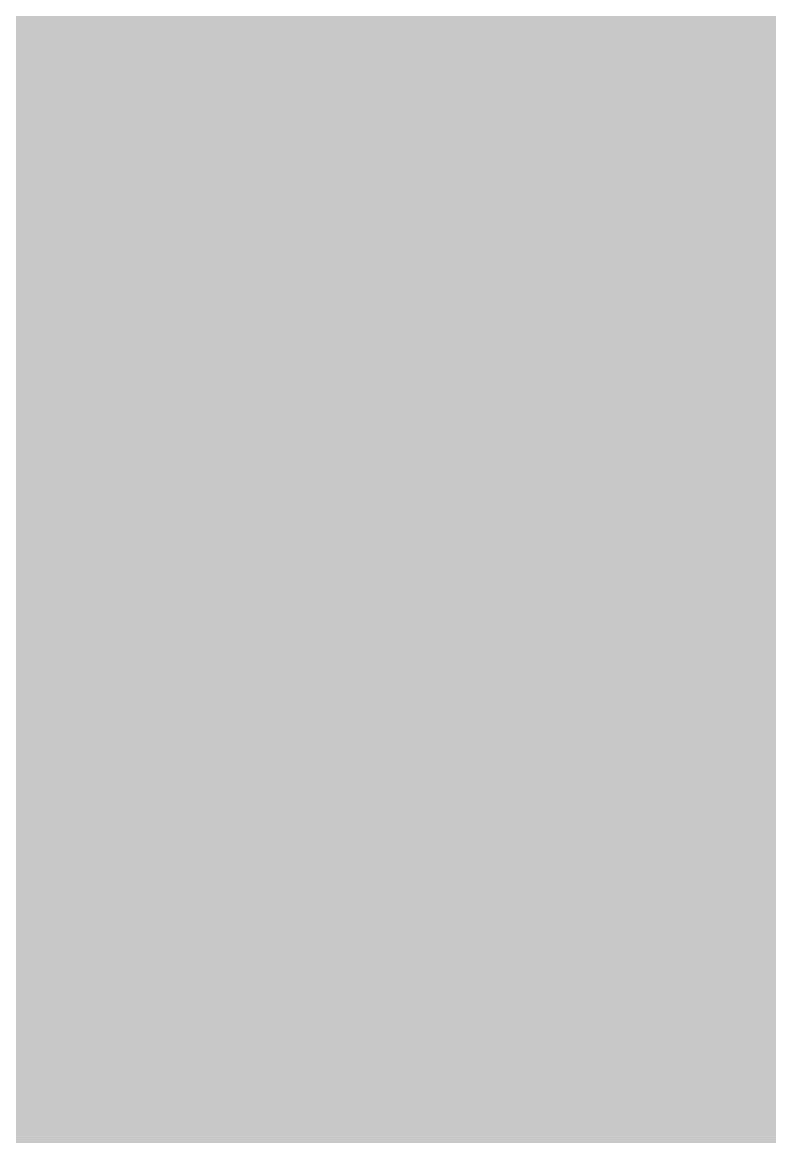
# Model space of a CAD drawing. Header units: inches. Extents: x 0 to 841, y 0 to 594.
# Drawn here: x 790.4605 to 790.6852, y 184.794 to 185.1291 of the extents above; entities that cross this region are included whole.
import ezdxf

# ---------------------------------------------------------------- set-up
doc = ezdxf.new("R2010")
doc.units = ezdxf.units.IN
doc.layers.add('Sheet', color=255, linetype='Continuous')

msp = doc.modelspace()

# ---------------------------------------------------------------- linework, layer by layer
at = {"layer": 'Sheet'}
for points in [[(790.51485, 185.5127, 0.29972, 0.29972, 0), (790.55976, 185.46779, 0.29972, 0.29972, 0), (790.55976, 185.46779, 0.29972, 0.29972, 0), (790.60468, 185.42287, 0.29972, 0.29972, 0), (790.60468, 185.37795, 0.29972, 0.29972, 0), (790.64959, 185.37795, 0.29972, 0.29972, 0), (790.64959, 185.33303, 0.29972, 0.29972, 0), (790.64959, 185.28811, 0.29972, 0.29972, 0), (790.69451, 185.24319, 0.29972, 0.29972, 0), (790.69451, 185.24319, 0.29972, 0.29972, 0), (790.69451, 185.19828, 0.29972, 0.29972, 0), (790.73942, 185.15336, 0.29972, 0.29972, 0), (790.73942, 185.10844, 0.29972, 0.29972, 0), (790.73942, 185.06352, 0.29972, 0.29972, 0), (790.73942, 185.06352, 0.29972, 0.29972, 0), (790.73942, 185.0186, 0.29972, 0.29972, 0), (790.73942, 184.97368, 0.29972, 0.29972, 0)], [(790.51485, 185.5127, 0.29972, 0.29972, 0), (790.55976, 185.46779, 0.29972, 0.29972, 0), (790.55976, 185.46779, 0.29972, 0.29972, 0), (790.60468, 185.42287, 0.29972, 0.29972, 0), (790.60468, 185.37795, 0.29972, 0.29972, 0), (790.64959, 185.37795, 0.29972, 0.29972, 0), (790.64959, 185.33303, 0.29972, 0.29972, 0), (790.64959, 185.28811, 0.29972, 0.29972, 0), (790.69451, 185.24319, 0.29972, 0.29972, 0), (790.69451, 185.24319, 0.29972, 0.29972, 0), (790.69451, 185.19828, 0.29972, 0.29972, 0), (790.73942, 185.15336, 0.29972, 0.29972, 0), (790.73942, 185.10844, 0.29972, 0.29972, 0), (790.73942, 185.06352, 0.29972, 0.29972, 0), (790.73942, 185.06352, 0.29972, 0.29972, 0), (790.73942, 185.0186, 0.29972, 0.29972, 0), (790.73942, 184.97368, 0.29972, 0.29972, 0)], [(790.51485, 185.5127, 0.29972, 0.29972, 0), (790.55976, 185.46779, 0.29972, 0.29972, 0), (790.55976, 185.46779, 0.29972, 0.29972, 0), (790.60468, 185.42287, 0.29972, 0.29972, 0), (790.60468, 185.37795, 0.29972, 0.29972, 0), (790.64959, 185.37795, 0.29972, 0.29972, 0), (790.64959, 185.33303, 0.29972, 0.29972, 0), (790.64959, 185.28811, 0.29972, 0.29972, 0), (790.69451, 185.24319, 0.29972, 0.29972, 0), (790.69451, 185.24319, 0.29972, 0.29972, 0), (790.69451, 185.19828, 0.29972, 0.29972, 0), (790.73942, 185.15336, 0.29972, 0.29972, 0), (790.73942, 185.10844, 0.29972, 0.29972, 0), (790.73942, 185.06352, 0.29972, 0.29972, 0), (790.73942, 185.06352, 0.29972, 0.29972, 0), (790.73942, 185.0186, 0.29972, 0.29972, 0), (790.73942, 184.97368, 0.29972, 0.29972, 0)], [(790.51485, 185.5127, 0.29972, 0.29972, 0), (790.55976, 185.46779, 0.29972, 0.29972, 0), (790.55976, 185.46779, 0.29972, 0.29972, 0), (790.60468, 185.42287, 0.29972, 0.29972, 0), (790.60468, 185.37795, 0.29972, 0.29972, 0), (790.64959, 185.37795, 0.29972, 0.29972, 0), (790.64959, 185.33303, 0.29972, 0.29972, 0), (790.64959, 185.28811, 0.29972, 0.29972, 0), (790.69451, 185.24319, 0.29972, 0.29972, 0), (790.69451, 185.24319, 0.29972, 0.29972, 0), (790.69451, 185.19828, 0.29972, 0.29972, 0), (790.73942, 185.15336, 0.29972, 0.29972, 0), (790.73942, 185.10844, 0.29972, 0.29972, 0), (790.73942, 185.06352, 0.29972, 0.29972, 0), (790.73942, 185.06352, 0.29972, 0.29972, 0), (790.73942, 185.0186, 0.29972, 0.29972, 0), (790.73942, 184.97368, 0.29972, 0.29972, 0)], [(790.51485, 185.5127, 0.29972, 0.29972, 0), (790.55976, 185.46779, 0.29972, 0.29972, 0), (790.55976, 185.46779, 0.29972, 0.29972, 0), (790.60468, 185.42287, 0.29972, 0.29972, 0), (790.60468, 185.37795, 0.29972, 0.29972, 0), (790.64959, 185.37795, 0.29972, 0.29972, 0), (790.64959, 185.33303, 0.29972, 0.29972, 0), (790.64959, 185.28811, 0.29972, 0.29972, 0), (790.69451, 185.24319, 0.29972, 0.29972, 0), (790.69451, 185.24319, 0.29972, 0.29972, 0), (790.69451, 185.19828, 0.29972, 0.29972, 0), (790.73942, 185.15336, 0.29972, 0.29972, 0), (790.73942, 185.10844, 0.29972, 0.29972, 0), (790.73942, 185.06352, 0.29972, 0.29972, 0), (790.73942, 185.06352, 0.29972, 0.29972, 0), (790.73942, 185.0186, 0.29972, 0.29972, 0), (790.73942, 184.97368, 0.29972, 0.29972, 0)], [(790.51485, 185.5127, 0.29972, 0.29972, 0), (790.55976, 185.46779, 0.29972, 0.29972, 0), (790.55976, 185.46779, 0.29972, 0.29972, 0), (790.60468, 185.42287, 0.29972, 0.29972, 0), (790.60468, 185.37795, 0.29972, 0.29972, 0), (790.64959, 185.37795, 0.29972, 0.29972, 0), (790.64959, 185.33303, 0.29972, 0.29972, 0), (790.64959, 185.28811, 0.29972, 0.29972, 0), (790.69451, 185.24319, 0.29972, 0.29972, 0), (790.69451, 185.24319, 0.29972, 0.29972, 0), (790.69451, 185.19828, 0.29972, 0.29972, 0), (790.73942, 185.15336, 0.29972, 0.29972, 0), (790.73942, 185.10844, 0.29972, 0.29972, 0), (790.73942, 185.06352, 0.29972, 0.29972, 0), (790.73942, 185.06352, 0.29972, 0.29972, 0), (790.73942, 185.0186, 0.29972, 0.29972, 0), (790.73942, 184.97368, 0.29972, 0.29972, 0)], [(790.29027, 185.37795, 0.29972, 0.29972, 0), (790.33518, 185.37795, 0.29972, 0.29972, 0), (790.33518, 185.33303, 0.29972, 0.29972, 0), (790.33518, 185.33303, 0.29972, 0.29972, 0), (790.3801, 185.33303, 0.29972, 0.29972, 0), (790.3801, 185.28811, 0.29972, 0.29972, 0), (790.3801, 185.28811, 0.29972, 0.29972, 0), (790.42502, 185.28811, 0.29972, 0.29972, 0), (790.42502, 185.24319, 0.29972, 0.29972, 0), (790.42502, 185.24319, 0.29972, 0.29972, 0), (790.46993, 185.19828, 0.29972, 0.29972, 0), (790.46993, 185.19828, 0.29972, 0.29972, 0), (790.46993, 185.15336, 0.29972, 0.29972, 0), (790.46993, 185.15336, 0.29972, 0.29972, 0), (790.46993, 185.10844, 0.29972, 0.29972, 0), (790.51485, 185.10844, 0.29972, 0.29972, 0), (790.51485, 185.06352, 0.29972, 0.29972, 0), (790.51485, 185.06352, 0.29972, 0.29972, 0), (790.51485, 185.0186, 0.29972, 0.29972, 0), (790.51485, 185.0186, 0.29972, 0.29972, 0), (790.51485, 184.97368, 0.29972, 0.29972, 0)], [(790.29027, 185.37795, 0.29972, 0.29972, 0), (790.33518, 185.37795, 0.29972, 0.29972, 0), (790.33518, 185.33303, 0.29972, 0.29972, 0), (790.33518, 185.33303, 0.29972, 0.29972, 0), (790.3801, 185.33303, 0.29972, 0.29972, 0), (790.3801, 185.28811, 0.29972, 0.29972, 0), (790.3801, 185.28811, 0.29972, 0.29972, 0), (790.42502, 185.28811, 0.29972, 0.29972, 0), (790.42502, 185.24319, 0.29972, 0.29972, 0), (790.42502, 185.24319, 0.29972, 0.29972, 0), (790.46993, 185.19828, 0.29972, 0.29972, 0), (790.46993, 185.19828, 0.29972, 0.29972, 0), (790.46993, 185.15336, 0.29972, 0.29972, 0), (790.46993, 185.15336, 0.29972, 0.29972, 0), (790.46993, 185.10844, 0.29972, 0.29972, 0), (790.51485, 185.10844, 0.29972, 0.29972, 0), (790.51485, 185.06352, 0.29972, 0.29972, 0), (790.51485, 185.06352, 0.29972, 0.29972, 0), (790.51485, 185.0186, 0.29972, 0.29972, 0), (790.51485, 185.0186, 0.29972, 0.29972, 0), (790.51485, 184.97368, 0.29972, 0.29972, 0)], [(790.29027, 185.37795, 0.29972, 0.29972, 0), (790.33518, 185.37795, 0.29972, 0.29972, 0), (790.33518, 185.33303, 0.29972, 0.29972, 0), (790.33518, 185.33303, 0.29972, 0.29972, 0), (790.3801, 185.33303, 0.29972, 0.29972, 0), (790.3801, 185.28811, 0.29972, 0.29972, 0), (790.3801, 185.28811, 0.29972, 0.29972, 0), (790.42502, 185.28811, 0.29972, 0.29972, 0), (790.42502, 185.24319, 0.29972, 0.29972, 0), (790.42502, 185.24319, 0.29972, 0.29972, 0), (790.46993, 185.19828, 0.29972, 0.29972, 0), (790.46993, 185.19828, 0.29972, 0.29972, 0), (790.46993, 185.15336, 0.29972, 0.29972, 0), (790.46993, 185.15336, 0.29972, 0.29972, 0), (790.46993, 185.10844, 0.29972, 0.29972, 0), (790.51485, 185.10844, 0.29972, 0.29972, 0), (790.51485, 185.06352, 0.29972, 0.29972, 0), (790.51485, 185.06352, 0.29972, 0.29972, 0), (790.51485, 185.0186, 0.29972, 0.29972, 0), (790.51485, 185.0186, 0.29972, 0.29972, 0), (790.51485, 184.97368, 0.29972, 0.29972, 0)], [(790.29027, 185.37795, 0.29972, 0.29972, 0), (790.33518, 185.37795, 0.29972, 0.29972, 0), (790.33518, 185.33303, 0.29972, 0.29972, 0), (790.33518, 185.33303, 0.29972, 0.29972, 0), (790.3801, 185.33303, 0.29972, 0.29972, 0), (790.3801, 185.28811, 0.29972, 0.29972, 0), (790.3801, 185.28811, 0.29972, 0.29972, 0), (790.42502, 185.28811, 0.29972, 0.29972, 0), (790.42502, 185.24319, 0.29972, 0.29972, 0), (790.42502, 185.24319, 0.29972, 0.29972, 0), (790.46993, 185.19828, 0.29972, 0.29972, 0), (790.46993, 185.19828, 0.29972, 0.29972, 0), (790.46993, 185.15336, 0.29972, 0.29972, 0), (790.46993, 185.15336, 0.29972, 0.29972, 0), (790.46993, 185.10844, 0.29972, 0.29972, 0), (790.51485, 185.10844, 0.29972, 0.29972, 0), (790.51485, 185.06352, 0.29972, 0.29972, 0), (790.51485, 185.06352, 0.29972, 0.29972, 0), (790.51485, 185.0186, 0.29972, 0.29972, 0), (790.51485, 185.0186, 0.29972, 0.29972, 0), (790.51485, 184.97368, 0.29972, 0.29972, 0)], [(790.24535, 185.42287, 0.09906, 0.09906, 0), (790.29027, 185.37795, 0.09906, 0.09906, 0), (790.29027, 185.37795, 0.09906, 0.09906, 0), (790.33518, 185.37795, 0.09906, 0.09906, 0), (790.33518, 185.33303, 0.09906, 0.09906, 0), (790.33518, 185.33303, 0.09906, 0.09906, 0), (790.3801, 185.33303, 0.09906, 0.09906, 0), (790.3801, 185.28811, 0.09906, 0.09906, 0), (790.3801, 185.28811, 0.09906, 0.09906, 0), (790.42502, 185.28811, 0.09906, 0.09906, 0), (790.42502, 185.24319, 0.09906, 0.09906, 0), (790.42502, 185.24319, 0.09906, 0.09906, 0), (790.46993, 185.19828, 0.09906, 0.09906, 0), (790.46993, 185.19828, 0.09906, 0.09906, 0), (790.46993, 185.15336, 0.09906, 0.09906, 0), (790.46993, 185.15336, 0.09906, 0.09906, 0), (790.46993, 185.10844, 0.09906, 0.09906, 0), (790.51485, 185.10844, 0.09906, 0.09906, 0), (790.51485, 185.06352, 0.09906, 0.09906, 0), (790.51485, 185.06352, 0.09906, 0.09906, 0), (790.51485, 185.0186, 0.09906, 0.09906, 0), (790.51485, 185.0186, 0.09906, 0.09906, 0), (790.51485, 184.97368, 0.09906, 0.09906, 0)], [(790.24535, 185.42287, 0.09906, 0.09906, 0), (790.29027, 185.37795, 0.09906, 0.09906, 0), (790.29027, 185.37795, 0.09906, 0.09906, 0), (790.33518, 185.37795, 0.09906, 0.09906, 0), (790.33518, 185.33303, 0.09906, 0.09906, 0), (790.33518, 185.33303, 0.09906, 0.09906, 0), (790.3801, 185.33303, 0.09906, 0.09906, 0), (790.3801, 185.28811, 0.09906, 0.09906, 0), (790.3801, 185.28811, 0.09906, 0.09906, 0), (790.42502, 185.28811, 0.09906, 0.09906, 0), (790.42502, 185.24319, 0.09906, 0.09906, 0), (790.42502, 185.24319, 0.09906, 0.09906, 0), (790.46993, 185.19828, 0.09906, 0.09906, 0), (790.46993, 185.19828, 0.09906, 0.09906, 0), (790.46993, 185.15336, 0.09906, 0.09906, 0), (790.46993, 185.15336, 0.09906, 0.09906, 0), (790.46993, 185.10844, 0.09906, 0.09906, 0), (790.51485, 185.10844, 0.09906, 0.09906, 0), (790.51485, 185.06352, 0.09906, 0.09906, 0), (790.51485, 185.06352, 0.09906, 0.09906, 0), (790.51485, 185.0186, 0.09906, 0.09906, 0), (790.51485, 185.0186, 0.09906, 0.09906, 0), (790.51485, 184.97368, 0.09906, 0.09906, 0)], [(790.24535, 185.42287, 0.09906, 0.09906, 0), (790.29027, 185.37795, 0.09906, 0.09906, 0), (790.29027, 185.37795, 0.09906, 0.09906, 0), (790.33518, 185.37795, 0.09906, 0.09906, 0), (790.33518, 185.33303, 0.09906, 0.09906, 0), (790.33518, 185.33303, 0.09906, 0.09906, 0), (790.3801, 185.33303, 0.09906, 0.09906, 0), (790.3801, 185.28811, 0.09906, 0.09906, 0), (790.3801, 185.28811, 0.09906, 0.09906, 0), (790.42502, 185.28811, 0.09906, 0.09906, 0), (790.42502, 185.24319, 0.09906, 0.09906, 0), (790.42502, 185.24319, 0.09906, 0.09906, 0), (790.46993, 185.19828, 0.09906, 0.09906, 0), (790.46993, 185.19828, 0.09906, 0.09906, 0), (790.46993, 185.15336, 0.09906, 0.09906, 0), (790.46993, 185.15336, 0.09906, 0.09906, 0), (790.46993, 185.10844, 0.09906, 0.09906, 0), (790.51485, 185.10844, 0.09906, 0.09906, 0), (790.51485, 185.06352, 0.09906, 0.09906, 0), (790.51485, 185.06352, 0.09906, 0.09906, 0), (790.51485, 185.0186, 0.09906, 0.09906, 0), (790.51485, 185.0186, 0.09906, 0.09906, 0), (790.51485, 184.97368, 0.09906, 0.09906, 0)], [(790.24535, 185.42287, 0.09906, 0.09906, 0), (790.29027, 185.37795, 0.09906, 0.09906, 0), (790.29027, 185.37795, 0.09906, 0.09906, 0), (790.33518, 185.37795, 0.09906, 0.09906, 0), (790.33518, 185.33303, 0.09906, 0.09906, 0), (790.33518, 185.33303, 0.09906, 0.09906, 0), (790.3801, 185.33303, 0.09906, 0.09906, 0), (790.3801, 185.28811, 0.09906, 0.09906, 0), (790.3801, 185.28811, 0.09906, 0.09906, 0), (790.42502, 185.28811, 0.09906, 0.09906, 0), (790.42502, 185.24319, 0.09906, 0.09906, 0), (790.42502, 185.24319, 0.09906, 0.09906, 0), (790.46993, 185.19828, 0.09906, 0.09906, 0), (790.46993, 185.19828, 0.09906, 0.09906, 0), (790.46993, 185.15336, 0.09906, 0.09906, 0), (790.46993, 185.15336, 0.09906, 0.09906, 0), (790.46993, 185.10844, 0.09906, 0.09906, 0), (790.51485, 185.10844, 0.09906, 0.09906, 0), (790.51485, 185.06352, 0.09906, 0.09906, 0), (790.51485, 185.06352, 0.09906, 0.09906, 0), (790.51485, 185.0186, 0.09906, 0.09906, 0), (790.51485, 185.0186, 0.09906, 0.09906, 0), (790.51485, 184.97368, 0.09906, 0.09906, 0)], [(790.60468, 185.42287, 0.09906, 0.09906, 0), (790.60468, 185.37795, 0.09906, 0.09906, 0), (790.64959, 185.37795, 0.09906, 0.09906, 0), (790.64959, 185.33303, 0.09906, 0.09906, 0), (790.64959, 185.28811, 0.09906, 0.09906, 0), (790.69451, 185.24319, 0.09906, 0.09906, 0), (790.69451, 185.24319, 0.09906, 0.09906, 0), (790.69451, 185.19828, 0.09906, 0.09906, 0), (790.73942, 185.15336, 0.09906, 0.09906, 0), (790.73942, 185.10844, 0.09906, 0.09906, 0), (790.73942, 185.06352, 0.09906, 0.09906, 0), (790.73942, 185.06352, 0.09906, 0.09906, 0), (790.73942, 185.0186, 0.09906, 0.09906, 0), (790.73942, 184.97368, 0.09906, 0.09906, 0)], [(790.60468, 185.42287, 0.09906, 0.09906, 0), (790.60468, 185.37795, 0.09906, 0.09906, 0), (790.64959, 185.37795, 0.09906, 0.09906, 0), (790.64959, 185.33303, 0.09906, 0.09906, 0), (790.64959, 185.28811, 0.09906, 0.09906, 0), (790.69451, 185.24319, 0.09906, 0.09906, 0), (790.69451, 185.24319, 0.09906, 0.09906, 0), (790.69451, 185.19828, 0.09906, 0.09906, 0), (790.73942, 185.15336, 0.09906, 0.09906, 0), (790.73942, 185.10844, 0.09906, 0.09906, 0), (790.73942, 185.06352, 0.09906, 0.09906, 0), (790.73942, 185.06352, 0.09906, 0.09906, 0), (790.73942, 185.0186, 0.09906, 0.09906, 0), (790.73942, 184.97368, 0.09906, 0.09906, 0)], [(790.60468, 185.42287, 0.09906, 0.09906, 0), (790.60468, 185.37795, 0.09906, 0.09906, 0), (790.64959, 185.37795, 0.09906, 0.09906, 0), (790.64959, 185.33303, 0.09906, 0.09906, 0), (790.64959, 185.28811, 0.09906, 0.09906, 0), (790.69451, 185.24319, 0.09906, 0.09906, 0), (790.69451, 185.24319, 0.09906, 0.09906, 0), (790.69451, 185.19828, 0.09906, 0.09906, 0), (790.73942, 185.15336, 0.09906, 0.09906, 0), (790.73942, 185.10844, 0.09906, 0.09906, 0), (790.73942, 185.06352, 0.09906, 0.09906, 0), (790.73942, 185.06352, 0.09906, 0.09906, 0), (790.73942, 185.0186, 0.09906, 0.09906, 0), (790.73942, 184.97368, 0.09906, 0.09906, 0)], [(790.60468, 185.42287, 0.09906, 0.09906, 0), (790.60468, 185.37795, 0.09906, 0.09906, 0), (790.64959, 185.37795, 0.09906, 0.09906, 0), (790.64959, 185.33303, 0.09906, 0.09906, 0), (790.64959, 185.28811, 0.09906, 0.09906, 0), (790.69451, 185.24319, 0.09906, 0.09906, 0), (790.69451, 185.24319, 0.09906, 0.09906, 0), (790.69451, 185.19828, 0.09906, 0.09906, 0), (790.73942, 185.15336, 0.09906, 0.09906, 0), (790.73942, 185.10844, 0.09906, 0.09906, 0), (790.73942, 185.06352, 0.09906, 0.09906, 0), (790.73942, 185.06352, 0.09906, 0.09906, 0), (790.73942, 185.0186, 0.09906, 0.09906, 0), (790.73942, 184.97368, 0.09906, 0.09906, 0)], [(790.60468, 185.42287, 0.09906, 0.09906, 0), (790.60468, 185.37795, 0.09906, 0.09906, 0), (790.64959, 185.37795, 0.09906, 0.09906, 0), (790.64959, 185.33303, 0.09906, 0.09906, 0), (790.64959, 185.28811, 0.09906, 0.09906, 0), (790.69451, 185.24319, 0.09906, 0.09906, 0), (790.69451, 185.24319, 0.09906, 0.09906, 0), (790.69451, 185.19828, 0.09906, 0.09906, 0), (790.73942, 185.15336, 0.09906, 0.09906, 0), (790.73942, 185.10844, 0.09906, 0.09906, 0), (790.73942, 185.06352, 0.09906, 0.09906, 0), (790.73942, 185.06352, 0.09906, 0.09906, 0), (790.73942, 185.0186, 0.09906, 0.09906, 0), (790.73942, 184.97368, 0.09906, 0.09906, 0)], [(790.60468, 185.42287, 0.09906, 0.09906, 0), (790.60468, 185.37795, 0.09906, 0.09906, 0), (790.64959, 185.37795, 0.09906, 0.09906, 0), (790.64959, 185.33303, 0.09906, 0.09906, 0), (790.64959, 185.28811, 0.09906, 0.09906, 0), (790.69451, 185.24319, 0.09906, 0.09906, 0), (790.69451, 185.24319, 0.09906, 0.09906, 0), (790.69451, 185.19828, 0.09906, 0.09906, 0), (790.73942, 185.15336, 0.09906, 0.09906, 0), (790.73942, 185.10844, 0.09906, 0.09906, 0), (790.73942, 185.06352, 0.09906, 0.09906, 0), (790.73942, 185.06352, 0.09906, 0.09906, 0), (790.73942, 185.0186, 0.09906, 0.09906, 0), (790.73942, 184.97368, 0.09906, 0.09906, 0)], [(790.02077, 184.97368, 0.7493, 0.7493, 0), (790.02077, 184.97368, 0.7493, 0.7493, 0), (795.00641, 184.97368, 0.7493, 0.7493, 0)], [(790.51485, 184.97368, 0.29972, 0.29972, 0), (790.51485, 184.92877, 0.29972, 0.29972, 0), (790.51485, 184.92877, 0.29972, 0.29972, 0), (790.51485, 184.88385, 0.29972, 0.29972, 0), (790.51485, 184.88385, 0.29972, 0.29972, 0), (790.51485, 184.83893, 0.29972, 0.29972, 0), (790.46993, 184.83893, 0.29972, 0.29972, 0), (790.46993, 184.79401, 0.29972, 0.29972, 0), (790.46993, 184.79401, 0.29972, 0.29972, 0), (790.46993, 184.74909, 0.29972, 0.29972, 0), (790.46993, 184.74909, 0.29972, 0.29972, 0), (790.42502, 184.70417, 0.29972, 0.29972, 0), (790.42502, 184.70417, 0.29972, 0.29972, 0), (790.42502, 184.65926, 0.29972, 0.29972, 0), (790.3801, 184.65926, 0.29972, 0.29972, 0), (790.3801, 184.65926, 0.29972, 0.29972, 0), (790.3801, 184.61434, 0.29972, 0.29972, 0)], [(790.51485, 184.97368, 0.29972, 0.29972, 0), (790.51485, 184.92877, 0.29972, 0.29972, 0), (790.51485, 184.92877, 0.29972, 0.29972, 0), (790.51485, 184.88385, 0.29972, 0.29972, 0), (790.51485, 184.88385, 0.29972, 0.29972, 0), (790.51485, 184.83893, 0.29972, 0.29972, 0), (790.46993, 184.83893, 0.29972, 0.29972, 0), (790.46993, 184.79401, 0.29972, 0.29972, 0), (790.46993, 184.79401, 0.29972, 0.29972, 0), (790.46993, 184.74909, 0.29972, 0.29972, 0), (790.46993, 184.74909, 0.29972, 0.29972, 0), (790.42502, 184.70417, 0.29972, 0.29972, 0), (790.42502, 184.70417, 0.29972, 0.29972, 0), (790.42502, 184.65926, 0.29972, 0.29972, 0), (790.3801, 184.65926, 0.29972, 0.29972, 0), (790.3801, 184.65926, 0.29972, 0.29972, 0), (790.3801, 184.61434, 0.29972, 0.29972, 0)], [(790.51485, 184.97368, 0.29972, 0.29972, 0), (790.51485, 184.92877, 0.29972, 0.29972, 0), (790.51485, 184.92877, 0.29972, 0.29972, 0), (790.51485, 184.88385, 0.29972, 0.29972, 0), (790.51485, 184.88385, 0.29972, 0.29972, 0), (790.51485, 184.83893, 0.29972, 0.29972, 0), (790.46993, 184.83893, 0.29972, 0.29972, 0), (790.46993, 184.79401, 0.29972, 0.29972, 0), (790.46993, 184.79401, 0.29972, 0.29972, 0), (790.46993, 184.74909, 0.29972, 0.29972, 0), (790.46993, 184.74909, 0.29972, 0.29972, 0), (790.42502, 184.70417, 0.29972, 0.29972, 0), (790.42502, 184.70417, 0.29972, 0.29972, 0), (790.42502, 184.65926, 0.29972, 0.29972, 0), (790.3801, 184.65926, 0.29972, 0.29972, 0), (790.3801, 184.65926, 0.29972, 0.29972, 0), (790.3801, 184.61434, 0.29972, 0.29972, 0)], [(790.51485, 184.97368, 0.29972, 0.29972, 0), (790.51485, 184.92877, 0.29972, 0.29972, 0), (790.51485, 184.92877, 0.29972, 0.29972, 0), (790.51485, 184.88385, 0.29972, 0.29972, 0), (790.51485, 184.88385, 0.29972, 0.29972, 0), (790.51485, 184.83893, 0.29972, 0.29972, 0), (790.46993, 184.83893, 0.29972, 0.29972, 0), (790.46993, 184.79401, 0.29972, 0.29972, 0), (790.46993, 184.79401, 0.29972, 0.29972, 0), (790.46993, 184.74909, 0.29972, 0.29972, 0), (790.46993, 184.74909, 0.29972, 0.29972, 0), (790.42502, 184.70417, 0.29972, 0.29972, 0), (790.42502, 184.70417, 0.29972, 0.29972, 0), (790.42502, 184.65926, 0.29972, 0.29972, 0), (790.3801, 184.65926, 0.29972, 0.29972, 0), (790.3801, 184.65926, 0.29972, 0.29972, 0), (790.3801, 184.61434, 0.29972, 0.29972, 0)], [(790.51485, 184.97368, 0.29972, 0.29972, 0), (790.51485, 184.97368, 0.29972, 0.29972, 0), (790.51485, 184.97368, 0.29972, 0.29972, 0), (790.51485, 184.97368, 0.29972, 0.29972, 0), (790.51485, 184.97368, 0.29972, 0.29972, 0), (790.51485, 184.97368, 0.29972, 0.29972, 0), (790.51485, 184.97368, 0.29972, 0.29972, 0), (790.51485, 184.97368, 0.29972, 0.29972, 0), (790.51485, 184.97368, 0.29972, 0.29972, 0), (790.51485, 184.97368, 0.29972, 0.29972, 0), (790.51485, 184.97368, 0.29972, 0.29972, 0), (790.51485, 184.97368, 0.29972, 0.29972, 0), (790.51485, 184.97368, 0.29972, 0.29972, 0), (790.51485, 184.97368, 0.29972, 0.29972, 0), (790.51485, 184.97368, 0.29972, 0.29972, 0), (790.51485, 184.97368, 0.29972, 0.29972, 0), (790.51485, 184.97368, 0.29972, 0.29972, 0), (790.51485, 184.97368, 0.29972, 0.29972, 0), (790.51485, 184.97368, 0.29972, 0.29972, 0), (790.51485, 184.97368, 0.29972, 0.29972, 0), (790.51485, 184.97368, 0.29972, 0.29972, 0), (790.51485, 184.97368, 0.29972, 0.29972, 0), (790.51485, 184.97368, 0.29972, 0.29972, 0), (790.51485, 184.97368, 0.29972, 0.29972, 0), (790.51485, 184.97368, 0.29972, 0.29972, 0), (790.51485, 184.97368, 0.29972, 0.29972, 0), (790.51485, 184.97368, 0.29972, 0.29972, 0), (790.51485, 184.97368, 0.29972, 0.29972, 0), (790.51485, 184.97368, 0.29972, 0.29972, 0), (790.51485, 184.97368, 0.29972, 0.29972, 0), (790.51485, 184.97368, 0.29972, 0.29972, 0), (790.51485, 184.97368, 0.29972, 0.29972, 0), (790.51485, 184.97368, 0.29972, 0.29972, 0)], [(790.51485, 184.97368, 0.29972, 0.29972, 0), (790.51485, 184.97368, 0.29972, 0.29972, 0)], [(790.51485, 184.97368, 0.29972, 0.29972, 0), (790.51485, 184.97368, 0.29972, 0.29972, 0), (790.51485, 184.97368, 0.29972, 0.29972, 0), (790.51485, 184.97368, 0.29972, 0.29972, 0), (790.51485, 184.97368, 0.29972, 0.29972, 0), (790.51485, 184.97368, 0.29972, 0.29972, 0), (790.51485, 184.97368, 0.29972, 0.29972, 0), (790.51485, 184.97368, 0.29972, 0.29972, 0), (790.51485, 184.97368, 0.29972, 0.29972, 0), (790.51485, 184.97368, 0.29972, 0.29972, 0), (790.51485, 184.97368, 0.29972, 0.29972, 0), (790.51485, 184.97368, 0.29972, 0.29972, 0), (790.51485, 184.97368, 0.29972, 0.29972, 0), (790.51485, 184.97368, 0.29972, 0.29972, 0), (790.51485, 184.97368, 0.29972, 0.29972, 0), (790.51485, 184.97368, 0.29972, 0.29972, 0), (790.51485, 184.97368, 0.29972, 0.29972, 0), (790.51485, 184.97368, 0.29972, 0.29972, 0), (790.51485, 184.97368, 0.29972, 0.29972, 0), (790.51485, 184.97368, 0.29972, 0.29972, 0), (790.51485, 184.97368, 0.29972, 0.29972, 0), (790.51485, 184.97368, 0.29972, 0.29972, 0), (790.51485, 184.97368, 0.29972, 0.29972, 0), (790.51485, 184.97368, 0.29972, 0.29972, 0), (790.51485, 184.97368, 0.29972, 0.29972, 0), (790.51485, 184.97368, 0.29972, 0.29972, 0), (790.51485, 184.97368, 0.29972, 0.29972, 0), (790.51485, 184.97368, 0.29972, 0.29972, 0), (790.51485, 184.97368, 0.29972, 0.29972, 0), (790.51485, 184.97368, 0.29972, 0.29972, 0), (790.51485, 184.97368, 0.29972, 0.29972, 0), (790.51485, 184.97368, 0.29972, 0.29972, 0), (790.51485, 184.97368, 0.29972, 0.29972, 0)], [(790.51485, 184.97368, 0.29972, 0.29972, 0), (790.51485, 184.97368, 0.29972, 0.29972, 0)], [(790.51485, 184.97368, 0.29972, 0.29972, 0), (790.51485, 184.97368, 0.29972, 0.29972, 0), (790.51485, 184.97368, 0.29972, 0.29972, 0), (790.51485, 184.97368, 0.29972, 0.29972, 0), (790.51485, 184.97368, 0.29972, 0.29972, 0), (790.51485, 184.97368, 0.29972, 0.29972, 0), (790.51485, 184.97368, 0.29972, 0.29972, 0), (790.51485, 184.97368, 0.29972, 0.29972, 0), (790.51485, 184.97368, 0.29972, 0.29972, 0), (790.51485, 184.97368, 0.29972, 0.29972, 0), (790.51485, 184.97368, 0.29972, 0.29972, 0), (790.51485, 184.97368, 0.29972, 0.29972, 0), (790.51485, 184.97368, 0.29972, 0.29972, 0), (790.51485, 184.97368, 0.29972, 0.29972, 0), (790.51485, 184.97368, 0.29972, 0.29972, 0), (790.51485, 184.97368, 0.29972, 0.29972, 0), (790.51485, 184.97368, 0.29972, 0.29972, 0), (790.51485, 184.97368, 0.29972, 0.29972, 0), (790.51485, 184.97368, 0.29972, 0.29972, 0), (790.51485, 184.97368, 0.29972, 0.29972, 0), (790.51485, 184.97368, 0.29972, 0.29972, 0), (790.51485, 184.97368, 0.29972, 0.29972, 0), (790.51485, 184.97368, 0.29972, 0.29972, 0), (790.51485, 184.97368, 0.29972, 0.29972, 0), (790.51485, 184.97368, 0.29972, 0.29972, 0), (790.51485, 184.97368, 0.29972, 0.29972, 0), (790.51485, 184.97368, 0.29972, 0.29972, 0), (790.51485, 184.97368, 0.29972, 0.29972, 0), (790.51485, 184.97368, 0.29972, 0.29972, 0), (790.51485, 184.97368, 0.29972, 0.29972, 0), (790.51485, 184.97368, 0.29972, 0.29972, 0), (790.51485, 184.97368, 0.29972, 0.29972, 0), (790.51485, 184.97368, 0.29972, 0.29972, 0)], [(790.51485, 184.97368, 0.29972, 0.29972, 0), (790.51485, 184.97368, 0.29972, 0.29972, 0)], [(790.51485, 184.97368, 0.29972, 0.29972, 0), (790.51485, 184.97368, 0.29972, 0.29972, 0), (790.51485, 184.97368, 0.29972, 0.29972, 0), (790.51485, 184.97368, 0.29972, 0.29972, 0), (790.51485, 184.97368, 0.29972, 0.29972, 0), (790.51485, 184.97368, 0.29972, 0.29972, 0), (790.51485, 184.97368, 0.29972, 0.29972, 0), (790.51485, 184.97368, 0.29972, 0.29972, 0), (790.51485, 184.97368, 0.29972, 0.29972, 0), (790.51485, 184.97368, 0.29972, 0.29972, 0), (790.51485, 184.97368, 0.29972, 0.29972, 0), (790.51485, 184.97368, 0.29972, 0.29972, 0), (790.51485, 184.97368, 0.29972, 0.29972, 0), (790.51485, 184.97368, 0.29972, 0.29972, 0), (790.51485, 184.97368, 0.29972, 0.29972, 0), (790.51485, 184.97368, 0.29972, 0.29972, 0), (790.51485, 184.97368, 0.29972, 0.29972, 0), (790.51485, 184.97368, 0.29972, 0.29972, 0), (790.51485, 184.97368, 0.29972, 0.29972, 0), (790.51485, 184.97368, 0.29972, 0.29972, 0), (790.51485, 184.97368, 0.29972, 0.29972, 0), (790.51485, 184.97368, 0.29972, 0.29972, 0), (790.51485, 184.97368, 0.29972, 0.29972, 0), (790.51485, 184.97368, 0.29972, 0.29972, 0), (790.51485, 184.97368, 0.29972, 0.29972, 0), (790.51485, 184.97368, 0.29972, 0.29972, 0), (790.51485, 184.97368, 0.29972, 0.29972, 0), (790.51485, 184.97368, 0.29972, 0.29972, 0), (790.51485, 184.97368, 0.29972, 0.29972, 0), (790.51485, 184.97368, 0.29972, 0.29972, 0), (790.51485, 184.97368, 0.29972, 0.29972, 0), (790.51485, 184.97368, 0.29972, 0.29972, 0), (790.51485, 184.97368, 0.29972, 0.29972, 0)], [(790.51485, 184.97368, 0.29972, 0.29972, 0), (790.51485, 184.97368, 0.29972, 0.29972, 0)], [(790.73942, 184.97368, 0.29972, 0.29972, 0), (790.73942, 184.92877, 0.29972, 0.29972, 0), (790.73942, 184.88385, 0.29972, 0.29972, 0), (790.73942, 184.88385, 0.29972, 0.29972, 0), (790.73942, 184.83893, 0.29972, 0.29972, 0), (790.73942, 184.79401, 0.29972, 0.29972, 0), (790.69451, 184.74909, 0.29972, 0.29972, 0), (790.69451, 184.70417, 0.29972, 0.29972, 0), (790.69451, 184.70417, 0.29972, 0.29972, 0), (790.64959, 184.65926, 0.29972, 0.29972, 0), (790.64959, 184.61434, 0.29972, 0.29972, 0)], [(790.73942, 184.97368, 0.29972, 0.29972, 0), (790.73942, 184.92877, 0.29972, 0.29972, 0), (790.73942, 184.88385, 0.29972, 0.29972, 0), (790.73942, 184.88385, 0.29972, 0.29972, 0), (790.73942, 184.83893, 0.29972, 0.29972, 0), (790.73942, 184.79401, 0.29972, 0.29972, 0), (790.69451, 184.74909, 0.29972, 0.29972, 0), (790.69451, 184.70417, 0.29972, 0.29972, 0), (790.69451, 184.70417, 0.29972, 0.29972, 0), (790.64959, 184.65926, 0.29972, 0.29972, 0), (790.64959, 184.61434, 0.29972, 0.29972, 0)], [(790.73942, 184.97368, 0.29972, 0.29972, 0), (790.73942, 184.92877, 0.29972, 0.29972, 0), (790.73942, 184.88385, 0.29972, 0.29972, 0), (790.73942, 184.88385, 0.29972, 0.29972, 0), (790.73942, 184.83893, 0.29972, 0.29972, 0), (790.73942, 184.79401, 0.29972, 0.29972, 0), (790.69451, 184.74909, 0.29972, 0.29972, 0), (790.69451, 184.70417, 0.29972, 0.29972, 0), (790.69451, 184.70417, 0.29972, 0.29972, 0), (790.64959, 184.65926, 0.29972, 0.29972, 0), (790.64959, 184.61434, 0.29972, 0.29972, 0)], [(790.73942, 184.97368, 0.29972, 0.29972, 0), (790.73942, 184.92877, 0.29972, 0.29972, 0), (790.73942, 184.88385, 0.29972, 0.29972, 0), (790.73942, 184.88385, 0.29972, 0.29972, 0), (790.73942, 184.83893, 0.29972, 0.29972, 0), (790.73942, 184.79401, 0.29972, 0.29972, 0), (790.69451, 184.74909, 0.29972, 0.29972, 0), (790.69451, 184.70417, 0.29972, 0.29972, 0), (790.69451, 184.70417, 0.29972, 0.29972, 0), (790.64959, 184.65926, 0.29972, 0.29972, 0), (790.64959, 184.61434, 0.29972, 0.29972, 0)], [(790.73942, 184.97368, 0.29972, 0.29972, 0), (790.73942, 184.92877, 0.29972, 0.29972, 0), (790.73942, 184.88385, 0.29972, 0.29972, 0), (790.73942, 184.88385, 0.29972, 0.29972, 0), (790.73942, 184.83893, 0.29972, 0.29972, 0), (790.73942, 184.79401, 0.29972, 0.29972, 0), (790.69451, 184.74909, 0.29972, 0.29972, 0), (790.69451, 184.70417, 0.29972, 0.29972, 0), (790.69451, 184.70417, 0.29972, 0.29972, 0), (790.64959, 184.65926, 0.29972, 0.29972, 0), (790.64959, 184.61434, 0.29972, 0.29972, 0)], [(790.73942, 184.97368, 0.29972, 0.29972, 0), (790.73942, 184.92877, 0.29972, 0.29972, 0), (790.73942, 184.88385, 0.29972, 0.29972, 0), (790.73942, 184.88385, 0.29972, 0.29972, 0), (790.73942, 184.83893, 0.29972, 0.29972, 0), (790.73942, 184.79401, 0.29972, 0.29972, 0), (790.69451, 184.74909, 0.29972, 0.29972, 0), (790.69451, 184.70417, 0.29972, 0.29972, 0), (790.69451, 184.70417, 0.29972, 0.29972, 0), (790.64959, 184.65926, 0.29972, 0.29972, 0), (790.64959, 184.61434, 0.29972, 0.29972, 0)], [(790.73942, 184.97368, 0.29972, 0.29972, 0), (790.73942, 184.97368, 0.29972, 0.29972, 0), (790.73942, 184.97368, 0.29972, 0.29972, 0), (790.73942, 184.97368, 0.29972, 0.29972, 0), (790.73942, 184.97368, 0.29972, 0.29972, 0), (790.73942, 184.97368, 0.29972, 0.29972, 0), (790.73942, 184.97368, 0.29972, 0.29972, 0), (790.73942, 184.97368, 0.29972, 0.29972, 0), (790.73942, 184.97368, 0.29972, 0.29972, 0), (790.73942, 184.97368, 0.29972, 0.29972, 0), (790.73942, 184.97368, 0.29972, 0.29972, 0), (790.73942, 184.97368, 0.29972, 0.29972, 0), (790.73942, 184.97368, 0.29972, 0.29972, 0), (790.73942, 184.97368, 0.29972, 0.29972, 0), (790.73942, 184.97368, 0.29972, 0.29972, 0), (790.73942, 184.97368, 0.29972, 0.29972, 0), (790.73942, 184.97368, 0.29972, 0.29972, 0), (790.73942, 184.97368, 0.29972, 0.29972, 0), (790.73942, 184.97368, 0.29972, 0.29972, 0), (790.73942, 184.97368, 0.29972, 0.29972, 0), (790.73942, 184.97368, 0.29972, 0.29972, 0), (790.73942, 184.97368, 0.29972, 0.29972, 0), (790.73942, 184.97368, 0.29972, 0.29972, 0), (790.73942, 184.97368, 0.29972, 0.29972, 0), (790.73942, 184.97368, 0.29972, 0.29972, 0), (790.73942, 184.97368, 0.29972, 0.29972, 0), (790.73942, 184.97368, 0.29972, 0.29972, 0), (790.73942, 184.97368, 0.29972, 0.29972, 0), (790.73942, 184.97368, 0.29972, 0.29972, 0), (790.73942, 184.97368, 0.29972, 0.29972, 0), (790.73942, 184.97368, 0.29972, 0.29972, 0), (790.73942, 184.97368, 0.29972, 0.29972, 0), (790.73942, 184.97368, 0.29972, 0.29972, 0)], [(790.73942, 184.97368, 0.29972, 0.29972, 0), (790.73942, 184.97368, 0.29972, 0.29972, 0)], [(790.73942, 184.97368, 0.29972, 0.29972, 0), (790.73942, 184.97368, 0.29972, 0.29972, 0), (790.73942, 184.97368, 0.29972, 0.29972, 0), (790.73942, 184.97368, 0.29972, 0.29972, 0), (790.73942, 184.97368, 0.29972, 0.29972, 0), (790.73942, 184.97368, 0.29972, 0.29972, 0), (790.73942, 184.97368, 0.29972, 0.29972, 0), (790.73942, 184.97368, 0.29972, 0.29972, 0), (790.73942, 184.97368, 0.29972, 0.29972, 0), (790.73942, 184.97368, 0.29972, 0.29972, 0), (790.73942, 184.97368, 0.29972, 0.29972, 0), (790.73942, 184.97368, 0.29972, 0.29972, 0), (790.73942, 184.97368, 0.29972, 0.29972, 0), (790.73942, 184.97368, 0.29972, 0.29972, 0), (790.73942, 184.97368, 0.29972, 0.29972, 0), (790.73942, 184.97368, 0.29972, 0.29972, 0), (790.73942, 184.97368, 0.29972, 0.29972, 0), (790.73942, 184.97368, 0.29972, 0.29972, 0), (790.73942, 184.97368, 0.29972, 0.29972, 0), (790.73942, 184.97368, 0.29972, 0.29972, 0), (790.73942, 184.97368, 0.29972, 0.29972, 0), (790.73942, 184.97368, 0.29972, 0.29972, 0), (790.73942, 184.97368, 0.29972, 0.29972, 0), (790.73942, 184.97368, 0.29972, 0.29972, 0), (790.73942, 184.97368, 0.29972, 0.29972, 0), (790.73942, 184.97368, 0.29972, 0.29972, 0), (790.73942, 184.97368, 0.29972, 0.29972, 0), (790.73942, 184.97368, 0.29972, 0.29972, 0), (790.73942, 184.97368, 0.29972, 0.29972, 0), (790.73942, 184.97368, 0.29972, 0.29972, 0), (790.73942, 184.97368, 0.29972, 0.29972, 0), (790.73942, 184.97368, 0.29972, 0.29972, 0), (790.73942, 184.97368, 0.29972, 0.29972, 0)], [(790.73942, 184.97368, 0.29972, 0.29972, 0), (790.73942, 184.97368, 0.29972, 0.29972, 0)], [(790.73942, 184.97368, 0.29972, 0.29972, 0), (790.73942, 184.97368, 0.29972, 0.29972, 0), (790.73942, 184.97368, 0.29972, 0.29972, 0), (790.73942, 184.97368, 0.29972, 0.29972, 0), (790.73942, 184.97368, 0.29972, 0.29972, 0), (790.73942, 184.97368, 0.29972, 0.29972, 0), (790.73942, 184.97368, 0.29972, 0.29972, 0), (790.73942, 184.97368, 0.29972, 0.29972, 0), (790.73942, 184.97368, 0.29972, 0.29972, 0), (790.73942, 184.97368, 0.29972, 0.29972, 0), (790.73942, 184.97368, 0.29972, 0.29972, 0), (790.73942, 184.97368, 0.29972, 0.29972, 0), (790.73942, 184.97368, 0.29972, 0.29972, 0), (790.73942, 184.97368, 0.29972, 0.29972, 0), (790.73942, 184.97368, 0.29972, 0.29972, 0), (790.73942, 184.97368, 0.29972, 0.29972, 0), (790.73942, 184.97368, 0.29972, 0.29972, 0), (790.73942, 184.97368, 0.29972, 0.29972, 0), (790.73942, 184.97368, 0.29972, 0.29972, 0), (790.73942, 184.97368, 0.29972, 0.29972, 0), (790.73942, 184.97368, 0.29972, 0.29972, 0), (790.73942, 184.97368, 0.29972, 0.29972, 0), (790.73942, 184.97368, 0.29972, 0.29972, 0), (790.73942, 184.97368, 0.29972, 0.29972, 0), (790.73942, 184.97368, 0.29972, 0.29972, 0), (790.73942, 184.97368, 0.29972, 0.29972, 0), (790.73942, 184.97368, 0.29972, 0.29972, 0), (790.73942, 184.97368, 0.29972, 0.29972, 0), (790.73942, 184.97368, 0.29972, 0.29972, 0), (790.73942, 184.97368, 0.29972, 0.29972, 0), (790.73942, 184.97368, 0.29972, 0.29972, 0), (790.73942, 184.97368, 0.29972, 0.29972, 0), (790.73942, 184.97368, 0.29972, 0.29972, 0)], [(790.73942, 184.97368, 0.29972, 0.29972, 0), (790.73942, 184.97368, 0.29972, 0.29972, 0)], [(790.73942, 184.97368, 0.29972, 0.29972, 0), (790.73942, 184.97368, 0.29972, 0.29972, 0), (790.73942, 184.97368, 0.29972, 0.29972, 0), (790.73942, 184.97368, 0.29972, 0.29972, 0), (790.73942, 184.97368, 0.29972, 0.29972, 0), (790.73942, 184.97368, 0.29972, 0.29972, 0), (790.73942, 184.97368, 0.29972, 0.29972, 0), (790.73942, 184.97368, 0.29972, 0.29972, 0), (790.73942, 184.97368, 0.29972, 0.29972, 0), (790.73942, 184.97368, 0.29972, 0.29972, 0), (790.73942, 184.97368, 0.29972, 0.29972, 0), (790.73942, 184.97368, 0.29972, 0.29972, 0), (790.73942, 184.97368, 0.29972, 0.29972, 0), (790.73942, 184.97368, 0.29972, 0.29972, 0), (790.73942, 184.97368, 0.29972, 0.29972, 0), (790.73942, 184.97368, 0.29972, 0.29972, 0), (790.73942, 184.97368, 0.29972, 0.29972, 0), (790.73942, 184.97368, 0.29972, 0.29972, 0), (790.73942, 184.97368, 0.29972, 0.29972, 0), (790.73942, 184.97368, 0.29972, 0.29972, 0), (790.73942, 184.97368, 0.29972, 0.29972, 0), (790.73942, 184.97368, 0.29972, 0.29972, 0), (790.73942, 184.97368, 0.29972, 0.29972, 0), (790.73942, 184.97368, 0.29972, 0.29972, 0), (790.73942, 184.97368, 0.29972, 0.29972, 0), (790.73942, 184.97368, 0.29972, 0.29972, 0), (790.73942, 184.97368, 0.29972, 0.29972, 0), (790.73942, 184.97368, 0.29972, 0.29972, 0), (790.73942, 184.97368, 0.29972, 0.29972, 0), (790.73942, 184.97368, 0.29972, 0.29972, 0), (790.73942, 184.97368, 0.29972, 0.29972, 0), (790.73942, 184.97368, 0.29972, 0.29972, 0), (790.73942, 184.97368, 0.29972, 0.29972, 0)], [(790.73942, 184.97368, 0.29972, 0.29972, 0), (790.73942, 184.97368, 0.29972, 0.29972, 0)], [(790.73942, 184.97368, 0.29972, 0.29972, 0), (790.73942, 184.97368, 0.29972, 0.29972, 0), (790.73942, 184.97368, 0.29972, 0.29972, 0), (790.73942, 184.97368, 0.29972, 0.29972, 0), (790.73942, 184.97368, 0.29972, 0.29972, 0), (790.73942, 184.97368, 0.29972, 0.29972, 0), (790.73942, 184.97368, 0.29972, 0.29972, 0), (790.73942, 184.97368, 0.29972, 0.29972, 0), (790.73942, 184.97368, 0.29972, 0.29972, 0), (790.73942, 184.97368, 0.29972, 0.29972, 0), (790.73942, 184.97368, 0.29972, 0.29972, 0), (790.73942, 184.97368, 0.29972, 0.29972, 0), (790.73942, 184.97368, 0.29972, 0.29972, 0), (790.73942, 184.97368, 0.29972, 0.29972, 0), (790.73942, 184.97368, 0.29972, 0.29972, 0), (790.73942, 184.97368, 0.29972, 0.29972, 0), (790.73942, 184.97368, 0.29972, 0.29972, 0), (790.73942, 184.97368, 0.29972, 0.29972, 0), (790.73942, 184.97368, 0.29972, 0.29972, 0), (790.73942, 184.97368, 0.29972, 0.29972, 0), (790.73942, 184.97368, 0.29972, 0.29972, 0), (790.73942, 184.97368, 0.29972, 0.29972, 0), (790.73942, 184.97368, 0.29972, 0.29972, 0), (790.73942, 184.97368, 0.29972, 0.29972, 0), (790.73942, 184.97368, 0.29972, 0.29972, 0), (790.73942, 184.97368, 0.29972, 0.29972, 0), (790.73942, 184.97368, 0.29972, 0.29972, 0), (790.73942, 184.97368, 0.29972, 0.29972, 0), (790.73942, 184.97368, 0.29972, 0.29972, 0), (790.73942, 184.97368, 0.29972, 0.29972, 0), (790.73942, 184.97368, 0.29972, 0.29972, 0), (790.73942, 184.97368, 0.29972, 0.29972, 0), (790.73942, 184.97368, 0.29972, 0.29972, 0)], [(790.73942, 184.97368, 0.29972, 0.29972, 0), (790.73942, 184.97368, 0.29972, 0.29972, 0)], [(790.73942, 184.97368, 0.29972, 0.29972, 0), (790.73942, 184.97368, 0.29972, 0.29972, 0), (790.73942, 184.97368, 0.29972, 0.29972, 0), (790.73942, 184.97368, 0.29972, 0.29972, 0), (790.73942, 184.97368, 0.29972, 0.29972, 0), (790.73942, 184.97368, 0.29972, 0.29972, 0), (790.73942, 184.97368, 0.29972, 0.29972, 0), (790.73942, 184.97368, 0.29972, 0.29972, 0), (790.73942, 184.97368, 0.29972, 0.29972, 0), (790.73942, 184.97368, 0.29972, 0.29972, 0), (790.73942, 184.97368, 0.29972, 0.29972, 0), (790.73942, 184.97368, 0.29972, 0.29972, 0), (790.73942, 184.97368, 0.29972, 0.29972, 0), (790.73942, 184.97368, 0.29972, 0.29972, 0), (790.73942, 184.97368, 0.29972, 0.29972, 0), (790.73942, 184.97368, 0.29972, 0.29972, 0), (790.73942, 184.97368, 0.29972, 0.29972, 0), (790.73942, 184.97368, 0.29972, 0.29972, 0), (790.73942, 184.97368, 0.29972, 0.29972, 0), (790.73942, 184.97368, 0.29972, 0.29972, 0), (790.73942, 184.97368, 0.29972, 0.29972, 0), (790.73942, 184.97368, 0.29972, 0.29972, 0), (790.73942, 184.97368, 0.29972, 0.29972, 0), (790.73942, 184.97368, 0.29972, 0.29972, 0), (790.73942, 184.97368, 0.29972, 0.29972, 0), (790.73942, 184.97368, 0.29972, 0.29972, 0), (790.73942, 184.97368, 0.29972, 0.29972, 0), (790.73942, 184.97368, 0.29972, 0.29972, 0), (790.73942, 184.97368, 0.29972, 0.29972, 0), (790.73942, 184.97368, 0.29972, 0.29972, 0), (790.73942, 184.97368, 0.29972, 0.29972, 0), (790.73942, 184.97368, 0.29972, 0.29972, 0), (790.73942, 184.97368, 0.29972, 0.29972, 0)], [(790.73942, 184.97368, 0.29972, 0.29972, 0), (790.73942, 184.97368, 0.29972, 0.29972, 0)], [(790.51485, 184.97368, 0.09906, 0.09906, 0), (790.51485, 184.92877, 0.09906, 0.09906, 0), (790.51485, 184.92877, 0.09906, 0.09906, 0), (790.51485, 184.88385, 0.09906, 0.09906, 0), (790.51485, 184.88385, 0.09906, 0.09906, 0), (790.51485, 184.83893, 0.09906, 0.09906, 0), (790.46993, 184.83893, 0.09906, 0.09906, 0), (790.46993, 184.79401, 0.09906, 0.09906, 0), (790.46993, 184.79401, 0.09906, 0.09906, 0), (790.46993, 184.74909, 0.09906, 0.09906, 0), (790.46993, 184.74909, 0.09906, 0.09906, 0), (790.42502, 184.70417, 0.09906, 0.09906, 0)], [(790.51485, 184.97368, 0.09906, 0.09906, 0), (790.51485, 184.92877, 0.09906, 0.09906, 0), (790.51485, 184.92877, 0.09906, 0.09906, 0), (790.51485, 184.88385, 0.09906, 0.09906, 0), (790.51485, 184.88385, 0.09906, 0.09906, 0), (790.51485, 184.83893, 0.09906, 0.09906, 0), (790.46993, 184.83893, 0.09906, 0.09906, 0), (790.46993, 184.79401, 0.09906, 0.09906, 0), (790.46993, 184.79401, 0.09906, 0.09906, 0), (790.46993, 184.74909, 0.09906, 0.09906, 0), (790.46993, 184.74909, 0.09906, 0.09906, 0), (790.42502, 184.70417, 0.09906, 0.09906, 0)], [(790.51485, 184.97368, 0.09906, 0.09906, 0), (790.51485, 184.92877, 0.09906, 0.09906, 0), (790.51485, 184.92877, 0.09906, 0.09906, 0), (790.51485, 184.88385, 0.09906, 0.09906, 0), (790.51485, 184.88385, 0.09906, 0.09906, 0), (790.51485, 184.83893, 0.09906, 0.09906, 0), (790.46993, 184.83893, 0.09906, 0.09906, 0), (790.46993, 184.79401, 0.09906, 0.09906, 0), (790.46993, 184.79401, 0.09906, 0.09906, 0), (790.46993, 184.74909, 0.09906, 0.09906, 0), (790.46993, 184.74909, 0.09906, 0.09906, 0), (790.42502, 184.70417, 0.09906, 0.09906, 0)], [(790.51485, 184.97368, 0.09906, 0.09906, 0), (790.51485, 184.92877, 0.09906, 0.09906, 0), (790.51485, 184.92877, 0.09906, 0.09906, 0), (790.51485, 184.88385, 0.09906, 0.09906, 0), (790.51485, 184.88385, 0.09906, 0.09906, 0), (790.51485, 184.83893, 0.09906, 0.09906, 0), (790.46993, 184.83893, 0.09906, 0.09906, 0), (790.46993, 184.79401, 0.09906, 0.09906, 0), (790.46993, 184.79401, 0.09906, 0.09906, 0), (790.46993, 184.74909, 0.09906, 0.09906, 0), (790.46993, 184.74909, 0.09906, 0.09906, 0), (790.42502, 184.70417, 0.09906, 0.09906, 0)], [(790.51485, 184.97368, 0.09906, 0.09906, 0), (790.51485, 184.97368, 0.09906, 0.09906, 0), (790.51485, 184.97368, 0.09906, 0.09906, 0), (790.51485, 184.97368, 0.09906, 0.09906, 0), (790.51485, 184.97368, 0.09906, 0.09906, 0), (790.51485, 184.97368, 0.09906, 0.09906, 0), (790.51485, 184.97368, 0.09906, 0.09906, 0), (790.51485, 184.97368, 0.09906, 0.09906, 0), (790.51485, 184.97368, 0.09906, 0.09906, 0), (790.51485, 184.97368, 0.09906, 0.09906, 0), (790.51485, 184.97368, 0.09906, 0.09906, 0), (790.51485, 184.97368, 0.09906, 0.09906, 0), (790.51485, 184.97368, 0.09906, 0.09906, 0), (790.51485, 184.97368, 0.09906, 0.09906, 0), (790.51485, 184.97368, 0.09906, 0.09906, 0), (790.51485, 184.97368, 0.09906, 0.09906, 0), (790.51485, 184.97368, 0.09906, 0.09906, 0), (790.51485, 184.97368, 0.09906, 0.09906, 0), (790.51485, 184.97368, 0.09906, 0.09906, 0), (790.51485, 184.97368, 0.09906, 0.09906, 0), (790.51485, 184.97368, 0.09906, 0.09906, 0), (790.51485, 184.97368, 0.09906, 0.09906, 0), (790.51485, 184.97368, 0.09906, 0.09906, 0), (790.51485, 184.97368, 0.09906, 0.09906, 0), (790.51485, 184.97368, 0.09906, 0.09906, 0), (790.51485, 184.97368, 0.09906, 0.09906, 0), (790.51485, 184.97368, 0.09906, 0.09906, 0), (790.51485, 184.97368, 0.09906, 0.09906, 0), (790.51485, 184.97368, 0.09906, 0.09906, 0), (790.51485, 184.97368, 0.09906, 0.09906, 0), (790.51485, 184.97368, 0.09906, 0.09906, 0), (790.51485, 184.97368, 0.09906, 0.09906, 0), (790.51485, 184.97368, 0.09906, 0.09906, 0)], [(790.51485, 184.97368, 0.09906, 0.09906, 0), (790.51485, 184.97368, 0.09906, 0.09906, 0)], [(790.51485, 184.97368, 0.09906, 0.09906, 0), (790.51485, 184.97368, 0.09906, 0.09906, 0), (790.51485, 184.97368, 0.09906, 0.09906, 0), (790.51485, 184.97368, 0.09906, 0.09906, 0), (790.51485, 184.97368, 0.09906, 0.09906, 0), (790.51485, 184.97368, 0.09906, 0.09906, 0), (790.51485, 184.97368, 0.09906, 0.09906, 0), (790.51485, 184.97368, 0.09906, 0.09906, 0), (790.51485, 184.97368, 0.09906, 0.09906, 0), (790.51485, 184.97368, 0.09906, 0.09906, 0), (790.51485, 184.97368, 0.09906, 0.09906, 0), (790.51485, 184.97368, 0.09906, 0.09906, 0), (790.51485, 184.97368, 0.09906, 0.09906, 0), (790.51485, 184.97368, 0.09906, 0.09906, 0), (790.51485, 184.97368, 0.09906, 0.09906, 0), (790.51485, 184.97368, 0.09906, 0.09906, 0), (790.51485, 184.97368, 0.09906, 0.09906, 0), (790.51485, 184.97368, 0.09906, 0.09906, 0), (790.51485, 184.97368, 0.09906, 0.09906, 0), (790.51485, 184.97368, 0.09906, 0.09906, 0), (790.51485, 184.97368, 0.09906, 0.09906, 0), (790.51485, 184.97368, 0.09906, 0.09906, 0), (790.51485, 184.97368, 0.09906, 0.09906, 0), (790.51485, 184.97368, 0.09906, 0.09906, 0), (790.51485, 184.97368, 0.09906, 0.09906, 0), (790.51485, 184.97368, 0.09906, 0.09906, 0), (790.51485, 184.97368, 0.09906, 0.09906, 0), (790.51485, 184.97368, 0.09906, 0.09906, 0), (790.51485, 184.97368, 0.09906, 0.09906, 0), (790.51485, 184.97368, 0.09906, 0.09906, 0), (790.51485, 184.97368, 0.09906, 0.09906, 0), (790.51485, 184.97368, 0.09906, 0.09906, 0), (790.51485, 184.97368, 0.09906, 0.09906, 0)], [(790.51485, 184.97368, 0.09906, 0.09906, 0), (790.51485, 184.97368, 0.09906, 0.09906, 0)], [(790.51485, 184.97368, 0.09906, 0.09906, 0), (790.51485, 184.97368, 0.09906, 0.09906, 0), (790.51485, 184.97368, 0.09906, 0.09906, 0), (790.51485, 184.97368, 0.09906, 0.09906, 0), (790.51485, 184.97368, 0.09906, 0.09906, 0), (790.51485, 184.97368, 0.09906, 0.09906, 0), (790.51485, 184.97368, 0.09906, 0.09906, 0), (790.51485, 184.97368, 0.09906, 0.09906, 0), (790.51485, 184.97368, 0.09906, 0.09906, 0), (790.51485, 184.97368, 0.09906, 0.09906, 0), (790.51485, 184.97368, 0.09906, 0.09906, 0), (790.51485, 184.97368, 0.09906, 0.09906, 0), (790.51485, 184.97368, 0.09906, 0.09906, 0), (790.51485, 184.97368, 0.09906, 0.09906, 0), (790.51485, 184.97368, 0.09906, 0.09906, 0), (790.51485, 184.97368, 0.09906, 0.09906, 0), (790.51485, 184.97368, 0.09906, 0.09906, 0), (790.51485, 184.97368, 0.09906, 0.09906, 0), (790.51485, 184.97368, 0.09906, 0.09906, 0), (790.51485, 184.97368, 0.09906, 0.09906, 0), (790.51485, 184.97368, 0.09906, 0.09906, 0), (790.51485, 184.97368, 0.09906, 0.09906, 0), (790.51485, 184.97368, 0.09906, 0.09906, 0), (790.51485, 184.97368, 0.09906, 0.09906, 0), (790.51485, 184.97368, 0.09906, 0.09906, 0), (790.51485, 184.97368, 0.09906, 0.09906, 0), (790.51485, 184.97368, 0.09906, 0.09906, 0), (790.51485, 184.97368, 0.09906, 0.09906, 0), (790.51485, 184.97368, 0.09906, 0.09906, 0), (790.51485, 184.97368, 0.09906, 0.09906, 0), (790.51485, 184.97368, 0.09906, 0.09906, 0), (790.51485, 184.97368, 0.09906, 0.09906, 0), (790.51485, 184.97368, 0.09906, 0.09906, 0)], [(790.51485, 184.97368, 0.09906, 0.09906, 0), (790.51485, 184.97368, 0.09906, 0.09906, 0)], [(790.51485, 184.97368, 0.09906, 0.09906, 0), (790.51485, 184.97368, 0.09906, 0.09906, 0), (790.51485, 184.97368, 0.09906, 0.09906, 0), (790.51485, 184.97368, 0.09906, 0.09906, 0), (790.51485, 184.97368, 0.09906, 0.09906, 0), (790.51485, 184.97368, 0.09906, 0.09906, 0), (790.51485, 184.97368, 0.09906, 0.09906, 0), (790.51485, 184.97368, 0.09906, 0.09906, 0), (790.51485, 184.97368, 0.09906, 0.09906, 0), (790.51485, 184.97368, 0.09906, 0.09906, 0), (790.51485, 184.97368, 0.09906, 0.09906, 0), (790.51485, 184.97368, 0.09906, 0.09906, 0), (790.51485, 184.97368, 0.09906, 0.09906, 0), (790.51485, 184.97368, 0.09906, 0.09906, 0), (790.51485, 184.97368, 0.09906, 0.09906, 0), (790.51485, 184.97368, 0.09906, 0.09906, 0), (790.51485, 184.97368, 0.09906, 0.09906, 0), (790.51485, 184.97368, 0.09906, 0.09906, 0), (790.51485, 184.97368, 0.09906, 0.09906, 0), (790.51485, 184.97368, 0.09906, 0.09906, 0), (790.51485, 184.97368, 0.09906, 0.09906, 0), (790.51485, 184.97368, 0.09906, 0.09906, 0), (790.51485, 184.97368, 0.09906, 0.09906, 0), (790.51485, 184.97368, 0.09906, 0.09906, 0), (790.51485, 184.97368, 0.09906, 0.09906, 0), (790.51485, 184.97368, 0.09906, 0.09906, 0), (790.51485, 184.97368, 0.09906, 0.09906, 0), (790.51485, 184.97368, 0.09906, 0.09906, 0), (790.51485, 184.97368, 0.09906, 0.09906, 0), (790.51485, 184.97368, 0.09906, 0.09906, 0), (790.51485, 184.97368, 0.09906, 0.09906, 0), (790.51485, 184.97368, 0.09906, 0.09906, 0), (790.51485, 184.97368, 0.09906, 0.09906, 0)], [(790.51485, 184.97368, 0.09906, 0.09906, 0), (790.51485, 184.97368, 0.09906, 0.09906, 0)], [(790.73942, 184.97368, 0.09906, 0.09906, 0), (790.73942, 184.92877, 0.09906, 0.09906, 0), (790.73942, 184.88385, 0.09906, 0.09906, 0), (790.73942, 184.88385, 0.09906, 0.09906, 0), (790.73942, 184.83893, 0.09906, 0.09906, 0), (790.73942, 184.79401, 0.09906, 0.09906, 0), (790.69451, 184.74909, 0.09906, 0.09906, 0), (790.69451, 184.70417, 0.09906, 0.09906, 0)], [(790.73942, 184.97368, 0.09906, 0.09906, 0), (790.73942, 184.92877, 0.09906, 0.09906, 0), (790.73942, 184.88385, 0.09906, 0.09906, 0), (790.73942, 184.88385, 0.09906, 0.09906, 0), (790.73942, 184.83893, 0.09906, 0.09906, 0), (790.73942, 184.79401, 0.09906, 0.09906, 0), (790.69451, 184.74909, 0.09906, 0.09906, 0), (790.69451, 184.70417, 0.09906, 0.09906, 0)], [(790.73942, 184.97368, 0.09906, 0.09906, 0), (790.73942, 184.92877, 0.09906, 0.09906, 0), (790.73942, 184.88385, 0.09906, 0.09906, 0), (790.73942, 184.88385, 0.09906, 0.09906, 0), (790.73942, 184.83893, 0.09906, 0.09906, 0), (790.73942, 184.79401, 0.09906, 0.09906, 0), (790.69451, 184.74909, 0.09906, 0.09906, 0), (790.69451, 184.70417, 0.09906, 0.09906, 0)], [(790.73942, 184.97368, 0.09906, 0.09906, 0), (790.73942, 184.92877, 0.09906, 0.09906, 0), (790.73942, 184.88385, 0.09906, 0.09906, 0), (790.73942, 184.88385, 0.09906, 0.09906, 0), (790.73942, 184.83893, 0.09906, 0.09906, 0), (790.73942, 184.79401, 0.09906, 0.09906, 0), (790.69451, 184.74909, 0.09906, 0.09906, 0), (790.69451, 184.70417, 0.09906, 0.09906, 0)], [(790.73942, 184.97368, 0.09906, 0.09906, 0), (790.73942, 184.92877, 0.09906, 0.09906, 0), (790.73942, 184.88385, 0.09906, 0.09906, 0), (790.73942, 184.88385, 0.09906, 0.09906, 0), (790.73942, 184.83893, 0.09906, 0.09906, 0), (790.73942, 184.79401, 0.09906, 0.09906, 0), (790.69451, 184.74909, 0.09906, 0.09906, 0), (790.69451, 184.70417, 0.09906, 0.09906, 0)], [(790.73942, 184.97368, 0.09906, 0.09906, 0), (790.73942, 184.92877, 0.09906, 0.09906, 0), (790.73942, 184.88385, 0.09906, 0.09906, 0), (790.73942, 184.88385, 0.09906, 0.09906, 0), (790.73942, 184.83893, 0.09906, 0.09906, 0), (790.73942, 184.79401, 0.09906, 0.09906, 0), (790.69451, 184.74909, 0.09906, 0.09906, 0), (790.69451, 184.70417, 0.09906, 0.09906, 0)]]:
    msp.add_lwpolyline(points, format="xyseb", dxfattribs=at)
msp.add_lwpolyline([(789.74589, 184.9996, 0.508, 0.508, 1), (790.25389, 184.9996, 0.508, 0.508, 1)], format="xyseb", close=True, dxfattribs=at)

doc.saveas('drawing.dxf')
